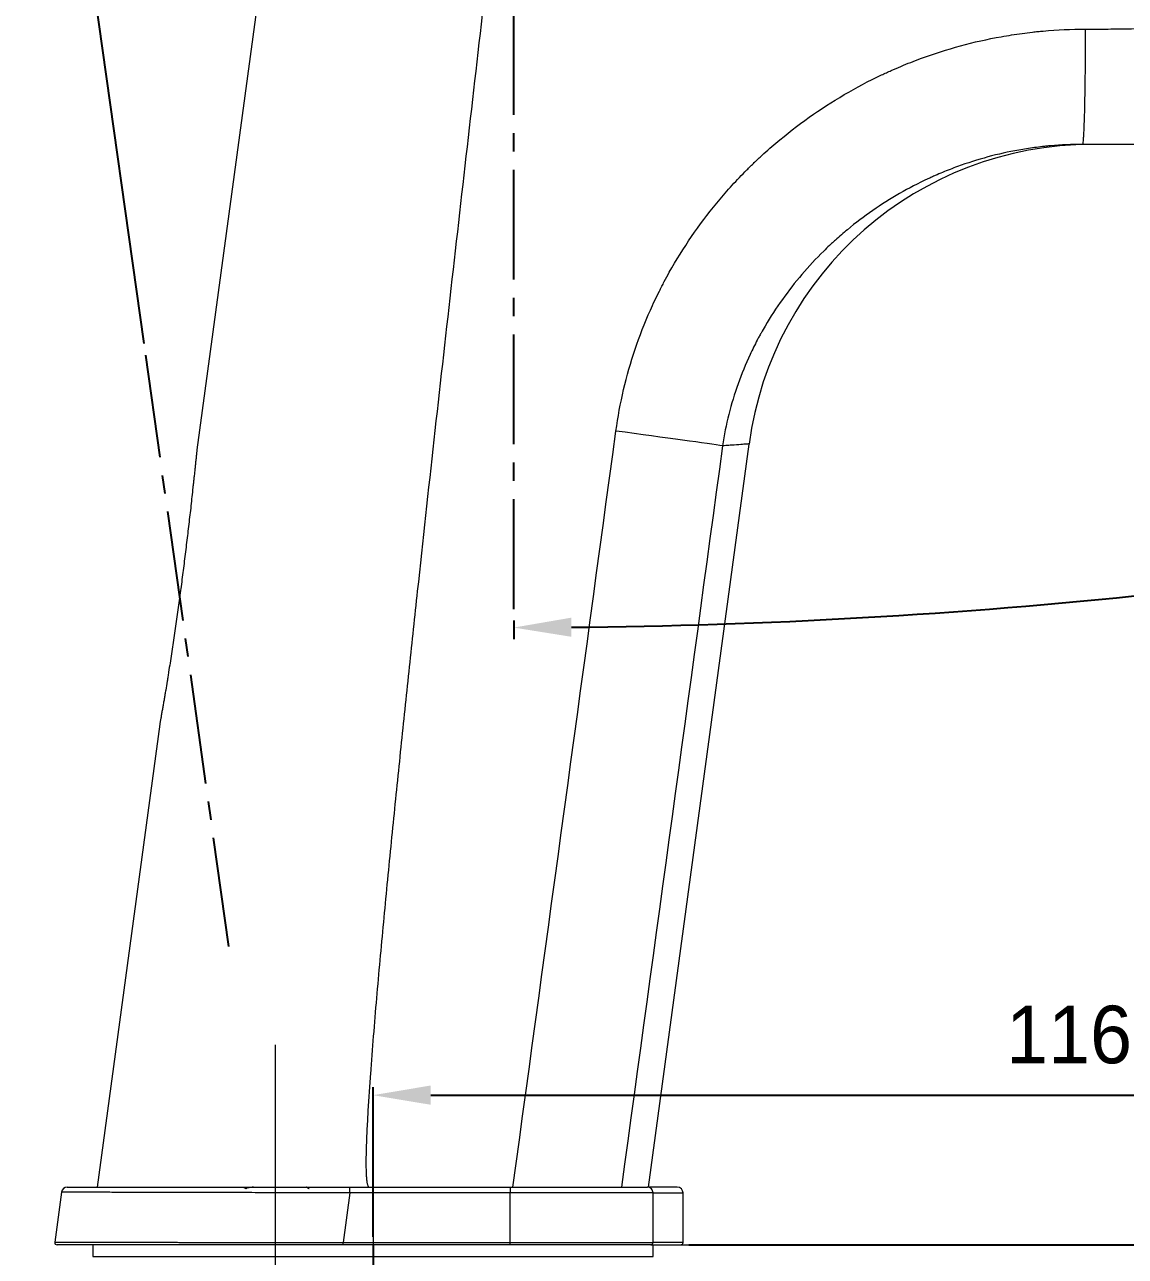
# Model space of a CAD drawing. Extents: x 8168 to 8762, y -18192 to -17772.
# Drawn here: x 8252 to 8347.4, y -18075.4 to -17968.6 of the extents above; entities that cross this region are included whole.
import ezdxf

# ---------------------------------------------------------------- set-up
doc = ezdxf.new("R2010")
doc.units = 0
doc.header["$MEASUREMENT"] = 0
for name, pattern in [('CENTER', [47.5, 22, -8.5, 8.5, -8.5]), ('CENTER2', [28.575, 19.05, -3.175, 3.175, -3.175]), ('HIDDEN2', [4.7625, 3.175, -1.5875])]:
    doc.linetypes.add(name, pattern=pattern)
doc.layers.get('DEFPOINTS').update_dxf_attribs({"linetype": 'CONTINUOUS'})
for name, color, linetype in [('1', 4, 'HIDDEN2'), ('5', 2, 'CONTINUOUS'), ('CENTER', 1, 'CENTER2')]:
    doc.layers.add(name, color=color, linetype=linetype)
doc.styles.get("Standard").update_dxf_attribs({"font": 'Gulim.ttf'})
doc.dimstyles.new('STANDARD$0', dxfattribs={"dimtxt": 3.5, "dimasz": 2.5, "dimexe": 0.7, "dimexo": 0.7, "dimgap": 0.5, "dimtad": 3, "dimdec": 4, "dimdsep": 46, "dimtxsty": 'Standard', "dimcen": 0, "dimclrd": 2, "dimclre": 2, "dimclrt": 4, "dimadec": 0, "dimazin": 0, "dimtp": 0.2, "dimtm": 0.1, "dimtfac": 0.5, "dimtdec": 4, "dimtmove": 1, "dimatfit": 3, "dimfxl": 0, "dimtolj": 1, "dimarcsym": 0})
doc.dimstyles.new('STANDARD$2', dxfattribs={"dimtxt": 3.5, "dimasz": 2.5, "dimexe": 1, "dimexo": 1, "dimgap": 0.8, "dimtad": 1, "dimdsep": 46, "dimtxsty": 'Standard', "dimcen": 0, "dimclrd": 2, "dimclre": 2, "dimclrt": 4, "dimadec": 1, "dimazin": 2, "dimtfac": 1, "dimtmove": 0, "dimatfit": 0, "dimfxl": 0, "dimtolj": 1, "dimarcsym": 0})

# ---------------------------------------------------------------- blocks, each defined once
blk = doc.blocks.new('*D5')
at = {"layer": '5', "color": 2, "lineweight": -2}
for p, q in [((8398.74, -17982.65), (8398.74, -18062.16)), ((8282.16, -18073.74), (8282.16, -18060.76)), ((8287.16, -18061.46), (8393.74, -18061.46))]:
    blk.add_line(p, q, dxfattribs=at)
at = {"layer": '5', "color": 2}
for points in [[(8287.16, -18060.62), (8287.16, -18062.29), (8282.16, -18061.46)], [(8393.74, -18060.62), (8393.74, -18062.29), (8398.74, -18061.46)]]:
    blk.add_solid(points, dxfattribs=at)
at = {"layer": 'DEFPOINTS', "color": 0}
for p in [(8398.74, -17981.95, 0), (8398.74, -18061.46), (8282.16, -18074.44, 0)]:
    blk.add_point(p, dxfattribs=at)
at = {"layer": '5', "color": 4, "insert": (8345.24, -18056.23), "char_height": 5, "attachment_point": 5}
blk.add_mtext('\\A1;116.5', dxfattribs=at)
blk = doc.blocks.new('*D6')
at = {"layer": '5', "color": 2, "lineweight": -2}
for p, q in [((8294.36, -17921.91), (8294.36, -17919.63)), ((8262.31, -17996.27), (8251.95, -17922.6))]:
    blk.add_line(p, q, dxfattribs=at)
blk.add_arc((8294.36, -18224.34), 303.71, 90.9433, 97.0567, dxfattribs=at)
at = {"layer": '5', "color": 2}
for points in [[(8289.35, -17919.84), (8289.37, -17921.51), (8294.36, -17920.63)], [(8257.16, -17923.76), (8256.94, -17922.11), (8252.09, -17923.59)]]:
    blk.add_solid(points, dxfattribs=at)
at = {"layer": 'DEFPOINTS', "color": 0}
for p in [(8280.23, -17920.96), (8294.36, -17922.91, 0), (8262.45, -17997.26, 0), (8294.36, -18019.29, 0), (8269.66, -18048.57, 0)]:
    blk.add_point(p, dxfattribs=at)
at = {"layer": '5', "color": 4, "insert": (8271.71, -17918.1), "char_height": 5, "attachment_point": 5, "rotation": 4.2298}
blk.add_mtext('\\A1;8°', dxfattribs=at)
blk = doc.blocks.new('*D7')
at = {"layer": '5', "color": 2, "lineweight": -2}
for p, q in [((8282.16, -18074.44), (8282.16, -18087.14)), ((8418.4, -18075.14), (8418.4, -18087.14)), ((8287.16, -18086.44), (8413.4, -18086.44))]:
    blk.add_line(p, q, dxfattribs=at)
at = {"layer": '5', "color": 2}
for points in [[(8287.16, -18085.61), (8287.16, -18087.27), (8282.16, -18086.44)], [(8413.4, -18085.61), (8413.4, -18087.27), (8418.4, -18086.44)]]:
    blk.add_solid(points, dxfattribs=at)
at = {"layer": 'DEFPOINTS', "color": 0}
for p in [(8282.16, -18073.74), (8418.4, -18074.44, 0), (8418.4, -18086.44)]:
    blk.add_point(p, dxfattribs=at)
at = {"layer": '5', "color": 4, "insert": (8347.6, -18081.07), "char_height": 5, "attachment_point": 5}
blk.add_mtext('\\A1;136.2', dxfattribs=at)
blk = doc.blocks.new('*D8')
at = {"layer": '5', "color": 2, "lineweight": -2}
for p, q in [((8399.44, -17981.95), (8444.11, -17981.95)), ((8443.41, -18069.44), (8443.41, -17986.95)), ((8309.54, -18074.44), (8444.11, -18074.44))]:
    blk.add_line(p, q, dxfattribs=at)
at = {"layer": '5', "color": 2}
for points in [[(8442.57, -17986.95), (8444.24, -17986.95), (8443.41, -17981.95)], [(8442.57, -18069.44), (8444.24, -18069.44), (8443.41, -18074.44)]]:
    blk.add_solid(points, dxfattribs=at)
at = {"layer": 'DEFPOINTS', "color": 0}
for p in [(8398.74, -17981.95, 0), (8443.41, -17981.95), (8308.84, -18074.44, 0)]:
    blk.add_point(p, dxfattribs=at)
at = {"layer": '5', "color": 4, "insert": (8437.86, -18026.68), "char_height": 5, "attachment_point": 5, "rotation": 90}
blk.add_mtext('\\A1;92.5', dxfattribs=at)
blk = doc.blocks.new('*D9')
at = {"layer": '5', "color": 2, "lineweight": -2}
blk.add_line((8294.36, -18020.29), (8294.36, -18021.9), dxfattribs=at)
blk.add_arc((8294.36, -17490.87), 530.03, 270.5405, 281.4595, dxfattribs=at)
at = {"layer": '5', "color": 2}
for points in [[(8399.49, -18009.51), (8399.83, -18011.15), (8404.56, -18009.31)], [(8299.36, -18021.7), (8299.35, -18020.04), (8294.36, -18020.9)]]:
    blk.add_solid(points, dxfattribs=at)
at = {"layer": 'DEFPOINTS', "color": 0}
for p in [(8294.36, -17922.91, 0), (8395.84, -17968.28, 0), (8294.36, -18019.29, 0), (8331.33, -18019.6), (8418.4, -18074.44, 0)]:
    blk.add_point(p, dxfattribs=at)
at = {"layer": '5', "color": 4, "insert": (8355.4, -18013.98), "char_height": 5, "attachment_point": 5, "rotation": 6.6553}
blk.add_mtext('\\A1;12°', dxfattribs=at)

msp = doc.modelspace()

# ---------------------------------------------------------------- linework, layer by layer
at = {"layer": '1', "color": 7, "linetype": 'Continuous', "lineweight": 18}
for p, q in [((8272.52, -17963.78, 0), (8266.88, -18005.49, 0)), ((8306.04, -18069.44, 0), (8314.76, -18004.98, 0)), ((8263.67, -18029.29, 0), (8258.24, -18069.43, 0)), ((8280.16, -18069.44, 0), (8294.04, -18069.44, 0)), ((8294.04, -18069.44, 0), (8305.96, -18069.44, 0)), ((8308.54, -18069.44, 0), (8305.96, -18069.44, 0)), ((8255.15, -18069.87, 0), (8254.57, -18074.21, 0)), ((8280.15, -18069.94, 0), (8279.57, -18074.24, 0)), ((8309.04, -18074.24, 0), (8309.04, -18069.94, 0)), ((8257.86, -18074.44, 0), (8257.86, -18075.44, 0)), ((8294.04, -18074.44, 0), (8279.58, -18074.44, 0)), ((8306.24, -18074.44, 0), (8294.04, -18074.44, 0)), ((8306.24, -18074.44, 0), (8418.4, -18074.44, 0)), ((8306.46, -18075.44, 0), (8306.46, -18074.44, 0)), ((8257.86, -18075.44, 0), (8306.46, -18075.44, 0))]:
    msp.add_line(p, q, dxfattribs=at)
at = {"layer": '1', "color": 1, "linetype": 'CENTER', "lineweight": 13}
for p, q in [((8273.66, -18057.1, 0), (8273.66, -18129.94, 0)), ((8282.16, -18065.94, 0), (8282.16, -18081.94, 0))]:
    msp.add_line(p, q, dxfattribs=at)
at = {"layer": '1', "color": 1, "linetype": 'Continuous', "lineweight": 13}
for p, q in [((8294.04, -18069.44, 0), (8294.04, -18069.94, 0)), ((8294.04, -18069.94, 0), (8280.15, -18069.94, 0)), ((8306.43, -18069.94, 0), (8294.04, -18069.94, 0)), ((8294.04, -18074.24, 0), (8294.04, -18069.94, 0)), ((8306.43, -18069.94, 0), (8309.04, -18069.94, 0)), ((8306.43, -18069.94, 0), (8306.43, -18074.24, 0)), ((8279.57, -18074.24, 0), (8294.04, -18074.24, 0)), ((8294.04, -18074.24, 0), (8306.43, -18074.24, 0)), ((8294.04, -18074.44, 0), (8294.04, -18074.24, 0)), ((8309.04, -18074.24, 0), (8306.43, -18074.24, 0))]:
    msp.add_line(p, q, dxfattribs=at)
at = {"layer": '1', "color": 7, "linetype": 'Continuous', "lineweight": 18}
for centre, radius, start, end in [((8308.54, -18069.94, 0), 0.5, 0, 90), ((8308.84, -18074.24, 0), 0.2, 270, 0)]:
    msp.add_arc(centre, radius, start, end, dxfattribs=at)
for centre, major_axis, ratio, start_param, end_param in [((8344.49, -18008.99, 0), (0, 30), 1, 0.000004, 1.436767), ((8255.65, -18069.94, 0), (0, 0.5), 0.999998, 6.283038, 7.708231), ((8254.76, -18074.24, 0), (0, 0.2), 1, 1.404779, 3.14166)]:
    msp.add_ellipse(centre, major_axis=major_axis, ratio=ratio, start_param=start_param, end_param=end_param, dxfattribs=at)
at = {"layer": '1', "color": 1, "linetype": 'Continuous', "lineweight": 13}
for centre, major_axis, ratio, start_param, end_param in [((8302.98, -18003.85, 0), (9.91, -1.35), 0.003338, 0.290641, 1.546297), ((8305.96, -18069.94, 0), (0, -0.5), 0.953501, 1.570796, 3.141593), ((8306.24, -18074.24, 0), (0, -0.2), 0.953501, 0, 1.570796)]:
    msp.add_ellipse(centre, major_axis=major_axis, ratio=ratio, start_param=start_param, end_param=end_param, dxfattribs=at)
at = {"layer": '1', "color": 7, "linetype": 'Continuous', "lineweight": 18}
for points, degree, knots in [([(8292.01, -17964.45, 0), (8291.5, -17968.82, 0), (8291, -17973.19, 0), (8289.99, -17981.93, 0), (8289.5, -17986.3, 0), (8288.51, -17995.05, 0), (8288.01, -17999.42, 0), (8287.04, -18008.17, 0), (8286.56, -18012.54, 0), (8285.85, -18019.11, 0), (8285.62, -18021.3, 0), (8285.15, -18025.67, 0), (8284.92, -18027.86, 0), (8284.47, -18032.24, 0), (8284.24, -18034.43, 0), (8283.8, -18038.8, 0), (8283.58, -18040.99, 0), (8283.26, -18044.28, 0), (8283.16, -18045.37, 0), (8282.95, -18047.56, 0), (8282.85, -18048.66, 0), (8282.65, -18050.85, 0), (8282.55, -18051.95, 0), (8282.36, -18054.14, 0), (8282.27, -18055.24, 0), (8282.09, -18057.43, 0), (8282.01, -18058.53, 0), (8281.89, -18060.17, 0), (8281.85, -18060.72, 0), (8281.77, -18061.82, 0), (8281.74, -18062.37, 0), (8281.68, -18063.47, 0), (8281.65, -18064.01, 0), (8281.61, -18064.84, 0), (8281.6, -18065.11, 0), (8281.58, -18065.66, 0), (8281.57, -18065.94, 0), (8281.55, -18066.49, 0), (8281.55, -18066.76, 0), (8281.54, -18067.18, 0), (8281.54, -18067.31, 0), (8281.54, -18067.59, 0), (8281.55, -18067.73, 0), (8281.55, -18068, 0), (8281.56, -18068.14, 0), (8281.57, -18068.34, 0), (8281.57, -18068.41, 0), (8281.58, -18068.55, 0), (8281.58, -18068.62, 0), (8281.6, -18068.76, 0), (8281.6, -18068.82, 0), (8281.62, -18068.93, 0), (8281.62, -18068.96, 0), (8281.63, -18069.03, 0), (8281.64, -18069.06, 0), (8281.65, -18069.13, 0), (8281.66, -18069.16, 0), (8281.68, -18069.23, 0), (8281.69, -18069.26, 0), (8281.7, -18069.31, 0), (8281.71, -18069.33, 0), (8281.73, -18069.36, 0), (8281.73, -18069.37, 0), (8281.75, -18069.39, 0), (8281.75, -18069.4, 0), (8281.77, -18069.41, 0), (8281.77, -18069.42, 0), (8281.79, -18069.43, 0), (8281.79, -18069.43, 0), (8281.81, -18069.44, 0), (8281.81, -18069.44, 0), (8281.82, -18069.44, 0), (8281.82, -18069.44, 0), (8281.83, -18069.44, 0)], 3, [0, 0, 0, 0, 0.125, 0.125, 0.25, 0.25, 0.375, 0.375, 0.5, 0.5, 0.5625, 0.5625, 0.625, 0.625, 0.6875, 0.6875, 0.75, 0.75, 0.78125, 0.78125, 0.8125, 0.8125, 0.84375, 0.84375, 0.875, 0.875, 0.90625, 0.90625, 0.921875, 0.921875, 0.9375, 0.9375, 0.953125, 0.953125, 0.960937, 0.960937, 0.96875, 0.96875, 0.976562, 0.976562, 0.980469, 0.980469, 0.984375, 0.984375, 0.988281, 0.988281, 0.990234, 0.990234, 0.992187, 0.992187, 0.994141, 0.994141, 0.995117, 0.995117, 0.996094, 0.996094, 0.99707, 0.99707, 0.998047, 0.998047, 0.998535, 0.998535, 0.999023, 0.999023, 0.999268, 0.999268, 0.999512, 0.999512, 0.999756, 0.999756, 0.999878, 0.999878, 1, 1, 1, 1]), ([(8388.16, -17978.99, 0), (8388.13, -17978.99, 0), (8388.09, -17978.99, 0), (8387.95, -17978.99, 0), (8387.69, -17978.99, 0), (8387.41, -17978.99, 0), (8387.14, -17978.99, 0), (8387, -17978.99, 0), (8386.7, -17978.99, 0), (8386.51, -17978.99, 0), (8386.29, -17978.99, 0), (8385.4, -17978.99, 0), (8379.2, -17978.99, 0), (8375.01, -17978.99, 0), (8372.1, -17978.99, 0), (8364.03, -17978.99, 0), (8357.9, -17978.99, 0), (8350.27, -17978.99, 0), (8343.69, -17978.99, 0)], 2, [0, 0, 0, 0.00349, 0.00349, 0.013455, 0.013455, 0.02342, 0.02342, 0.033385, 0.033385, 0.04335, 0.04335, 0.202792, 0.202792, 0.362234, 0.362234, 0.681117, 0.681117, 1, 1, 1]), ([(8266.88, -18005.49, 0), (8266.88, -18005.49, 0), (8266.88, -18005.5, 0), (8266.88, -18005.53, 0), (8266.88, -18005.54, 0), (8266.88, -18005.56, 0), (8266.88, -18005.57, 0), (8266.87, -18005.58, 0), (8266.87, -18005.59, 0), (8266.87, -18005.63, 0), (8266.87, -18005.66, 0), (8266.86, -18005.73, 0), (8266.86, -18005.75, 0), (8266.85, -18005.79, 0), (8266.85, -18005.82, 0), (8266.84, -18005.89, 0), (8266.84, -18005.94, 0), (8266.83, -18006.04, 0), (8266.82, -18006.1, 0), (8266.81, -18006.21, 0), (8266.81, -18006.26, 0), (8266.8, -18006.35, 0), (8266.79, -18006.38, 0), (8266.79, -18006.44, 0), (8266.78, -18006.47, 0), (8266.77, -18006.61, 0), (8266.76, -18006.73, 0), (8266.73, -18006.98, 0), (8266.72, -18007.1, 0), (8266.69, -18007.35, 0), (8266.68, -18007.47, 0), (8266.65, -18007.73, 0), (8266.64, -18007.85, 0), (8266.61, -18008.11, 0), (8266.6, -18008.24, 0), (8266.57, -18008.5, 0), (8266.55, -18008.63, 0), (8266.51, -18009.02, 0), (8266.48, -18009.29, 0), (8266.42, -18009.81, 0), (8266.4, -18010.08, 0), (8266.34, -18010.6, 0), (8266.31, -18010.87, 0), (8266.25, -18011.4, 0), (8266.21, -18011.66, 0), (8266.15, -18012.2, 0), (8266.12, -18012.46, 0), (8266.03, -18013.26, 0), (8265.96, -18013.79, 0), (8265.83, -18014.86, 0), (8265.76, -18015.4, 0), (8265.63, -18016.47, 0), (8265.56, -18017.01, 0), (8265.47, -18017.68, 0), (8265.45, -18017.82, 0), (8265.41, -18018.09, 0), (8265.39, -18018.22, 0), (8265.34, -18018.63, 0), (8265.3, -18018.9, 0), (8265.19, -18019.71, 0), (8265.11, -18020.24, 0), (8264.96, -18021.31, 0), (8264.88, -18021.85, 0), (8264.76, -18022.65, 0), (8264.72, -18022.91, 0), (8264.64, -18023.44, 0), (8264.6, -18023.71, 0), (8264.52, -18024.24, 0), (8264.47, -18024.5, 0), (8264.41, -18024.9, 0), (8264.39, -18025.03, 0), (8264.36, -18025.23, 0), (8264.35, -18025.29, 0), (8264.33, -18025.42, 0), (8264.32, -18025.49, 0), (8264.26, -18025.82, 0), (8264.22, -18026.07, 0), (8264.16, -18026.46, 0), (8264.14, -18026.59, 0), (8264.09, -18026.84, 0), (8264.07, -18026.97, 0), (8264.03, -18027.22, 0), (8264.01, -18027.34, 0), (8263.97, -18027.59, 0), (8263.94, -18027.71, 0), (8263.9, -18027.95, 0), (8263.88, -18028.07, 0), (8263.85, -18028.24, 0), (8263.84, -18028.3, 0), (8263.82, -18028.41, 0), (8263.81, -18028.47, 0), (8263.79, -18028.58, 0), (8263.78, -18028.63, 0), (8263.77, -18028.73, 0), (8263.76, -18028.78, 0), (8263.74, -18028.85, 0), (8263.74, -18028.88, 0), (8263.73, -18028.92, 0), (8263.73, -18028.94, 0), (8263.72, -18029.01, 0), (8263.71, -18029.05, 0), (8263.7, -18029.12, 0), (8263.69, -18029.16, 0), (8263.68, -18029.2, 0), (8263.68, -18029.22, 0), (8263.68, -18029.24, 0), (8263.67, -18029.25, 0), (8263.67, -18029.28, 0), (8263.67, -18029.29, 0), (8263.67, -18029.3, 0), (8263.67, -18029.3, 0), (8263.67, -18029.3, 0), (8263.67, -18029.3, 0), (8263.67, -18029.3, 0)], 3, [0, 0, 0, 0, 0.007849, 0.007849, 0.011773, 0.011773, 0.013736, 0.013736, 0.015698, 0.015698, 0.023547, 0.023547, 0.027471, 0.027471, 0.031396, 0.031396, 0.039245, 0.039245, 0.047093, 0.047093, 0.054942, 0.054942, 0.058867, 0.058867, 0.062791, 0.062791, 0.078489, 0.078489, 0.094187, 0.094187, 0.109885, 0.109885, 0.125582, 0.125582, 0.14128, 0.14128, 0.156978, 0.156978, 0.188374, 0.188374, 0.219769, 0.219769, 0.251165, 0.251165, 0.282561, 0.282561, 0.313956, 0.313956, 0.376747, 0.376747, 0.439539, 0.439539, 0.50233, 0.50233, 0.518028, 0.518028, 0.533726, 0.533726, 0.565121, 0.565121, 0.627912, 0.627912, 0.690704, 0.690704, 0.722099, 0.722099, 0.753495, 0.753495, 0.78489, 0.78489, 0.800588, 0.800588, 0.808437, 0.808437, 0.816286, 0.816286, 0.847682, 0.847682, 0.863379, 0.863379, 0.879077, 0.879077, 0.894775, 0.894775, 0.910473, 0.910473, 0.926171, 0.926171, 0.93402, 0.93402, 0.941869, 0.941869, 0.949717, 0.949717, 0.957566, 0.957566, 0.961491, 0.961491, 0.965415, 0.965415, 0.973264, 0.973264, 0.981113, 0.981113, 0.985038, 0.985038, 0.988962, 0.988962, 0.996811, 0.996811, 0.998773, 0.998773, 1, 1, 1, 1]), ([(8255.65, -18069.44, 0), (8255.65, -18069.44, 0), (8255.66, -18069.44, 0), (8255.69, -18069.44, 0), (8255.7, -18069.44, 0), (8255.72, -18069.44, 0), (8255.73, -18069.44, 0), (8255.75, -18069.44, 0), (8255.76, -18069.44, 0), (8255.84, -18069.44, 0), (8255.96, -18069.44, 0), (8256.27, -18069.44, 0), (8256.46, -18069.44, 0), (8256.92, -18069.44, 0), (8257.19, -18069.44, 0), (8257.57, -18069.44, 0), (8257.65, -18069.44, 0), (8257.77, -18069.44, 0), (8257.81, -18069.44, 0), (8257.9, -18069.44, 0), (8258.11, -18069.44, 0), (8258.33, -18069.44, 0), (8258.9, -18069.44, 0), (8259.3, -18069.44, 0), (8260.18, -18069.44, 0), (8260.66, -18069.44, 0), (8261.41, -18069.44, 0), (8261.67, -18069.44, 0), (8262.08, -18069.44, 0), (8262.21, -18069.44, 0), (8262.42, -18069.44, 0), (8262.49, -18069.44, 0), (8262.63, -18069.44, 0), (8262.7, -18069.44, 0), (8263.34, -18069.44, 0), (8263.93, -18069.44, 0), (8265.16, -18069.44, 0), (8265.8, -18069.44, 0), (8267.13, -18069.44, 0), (8267.81, -18069.44, 0), (8268.7, -18069.44, 0), (8268.97, -18069.44, 0), (8269.24, -18069.44, 0), (8269.42, -18069.44, 0), (8269.51, -18069.44, 0), (8269.97, -18069.44, 0), (8270.34, -18069.44, 0), (8271.45, -18069.44, 0), (8272.2, -18069.44, 0), (8273.74, -18069.44, 0), (8274.52, -18069.44, 0), (8275.7, -18069.44, 0), (8276.1, -18069.44, 0), (8276.7, -18069.44, 0), (8277, -18069.44, 0), (8277.31, -18069.44, 0), (8277.51, -18069.44, 0), (8277.61, -18069.44, 0), (8278.53, -18069.44, 0), (8279.34, -18069.44, 0), (8280.16, -18069.44, 0)], 3, [0, 0, 0, 0, 0.03009, 0.03009, 0.045734, 0.045734, 0.053556, 0.053556, 0.061378, 0.061378, 0.123953, 0.123953, 0.186527, 0.186527, 0.249102, 0.249102, 0.264746, 0.264746, 0.272568, 0.272568, 0.28039, 0.311677, 0.311677, 0.374252, 0.374252, 0.436827, 0.436827, 0.468114, 0.468114, 0.483758, 0.483758, 0.49158, 0.49158, 0.499401, 0.499401, 0.561976, 0.561976, 0.624551, 0.624551, 0.687126, 0.687126, 0.70277, 0.710591, 0.710591, 0.718413, 0.718413, 0.749701, 0.749701, 0.812276, 0.812276, 0.87485, 0.87485, 0.906138, 0.906138, 0.921781, 0.929603, 0.929603, 0.937425, 0.937425, 1, 1, 1, 1]), ([(8271.79, -18069.44, 0), (8271.72, -18069.45, 0), (8271.65, -18069.45, 0), (8271.55, -18069.47, 0), (8271.51, -18069.47, 0), (8271.45, -18069.48, 0), (8271.44, -18069.48, 0), (8271.4, -18069.48, 0), (8271.39, -18069.49, 0), (8271.31, -18069.5, 0), (8271.26, -18069.51, 0), (8271.21, -18069.52, 0), (8271.2, -18069.53, 0), (8271.18, -18069.54, 0), (8271.17, -18069.54, 0), (8271.17, -18069.54, 0), (8271.16, -18069.55, 0), (8271.16, -18069.55, 0), (8271.16, -18069.56, 0), (8271.16, -18069.56, 0)], 3, [0, 0, 0, 0, 0.178572, 0.178572, 0.30258, 0.30258, 0.364585, 0.364585, 0.426589, 0.426589, 0.674605, 0.674605, 0.798614, 0.798614, 0.860618, 0.860618, 0.922622, 0.922622, 1, 1, 1, 1]), ([(8280.15, -18069.94, 0), (8280.15, -18069.91, 0), (8280.15, -18069.87, 0), (8280.16, -18069.83, 0), (8280.16, -18069.81, 0), (8280.16, -18069.78, 0), (8280.16, -18069.76, 0), (8280.16, -18069.72, 0), (8280.16, -18069.69, 0), (8280.16, -18069.65, 0), (8280.16, -18069.64, 0), (8280.16, -18069.61, 0), (8280.16, -18069.6, 0), (8280.16, -18069.56, 0), (8280.16, -18069.54, 0), (8280.16, -18069.52, 0), (8280.16, -18069.51, 0), (8280.16, -18069.49, 0), (8280.16, -18069.48, 0), (8280.16, -18069.47, 0), (8280.16, -18069.46, 0), (8280.16, -18069.45, 0), (8280.16, -18069.45, 0), (8280.16, -18069.44, 0), (8280.16, -18069.44, 0), (8280.16, -18069.44, 0), (8280.16, -18069.44, 0), (8280.16, -18069.44, 0), (8280.16, -18069.44, 0), (8280.16, -18069.44, 0), (8280.16, -18069.44, 0)], 3, [0, 0, 0, 0, 0.125, 0.125, 0.1875, 0.1875, 0.25, 0.25, 0.375, 0.375, 0.4375, 0.4375, 0.5, 0.5, 0.625, 0.625, 0.6875, 0.6875, 0.75, 0.8125, 0.8125, 0.875, 0.875, 0.9375, 0.9375, 0.96875, 0.96875, 0.984375, 0.984375, 1, 1, 1, 1]), ([(8279.58, -18074.44, 0), (8278.75, -18074.44, 0), (8277.92, -18074.44, 0), (8276.29, -18074.44, 0), (8275.48, -18074.44, 0), (8274.27, -18074.44, 0), (8273.87, -18074.44, 0), (8273.37, -18074.44, 0), (8273.27, -18074.44, 0), (8273.08, -18074.44, 0), (8272.98, -18074.44, 0), (8272.68, -18074.44, 0), (8272.48, -18074.44, 0), (8271.5, -18074.44, 0), (8270.74, -18074.44, 0), (8269.24, -18074.44, 0), (8268.51, -18074.44, 0), (8267.08, -18074.44, 0), (8266.39, -18074.44, 0), (8265.63, -18074.44, 0), (8265.54, -18074.44, 0), (8265.38, -18074.44, 0), (8265.29, -18074.44, 0), (8265.04, -18074.44, 0), (8264.55, -18074.44, 0), (8264.07, -18074.44, 0), (8263.13, -18074.44, 0), (8261.94, -18074.44, 0), (8260.86, -18074.44, 0), (8260.09, -18074.44, 0), (8259.84, -18074.44, 0), (8259.48, -18074.44, 0), (8259.36, -18074.44, 0), (8259.13, -18074.44, 0), (8259.01, -18074.44, 0), (8258.45, -18074.44, 0), (8258.04, -18074.44, 0), (8257.28, -18074.44, 0), (8256.94, -18074.44, 0), (8256.33, -18074.44, 0), (8256.06, -18074.44, 0), (8255.76, -18074.44, 0), (8255.71, -18074.44, 0), (8255.63, -18074.44, 0), (8255.6, -18074.44, 0), (8255.55, -18074.44, 0), (8255.42, -18074.44, 0), (8255.31, -18074.44, 0), (8255.08, -18074.44, 0), (8254.96, -18074.44, 0), (8254.8, -18074.44, 0), (8254.76, -18074.44, 0), (8254.76, -18074.44, 0), (8254.76, -18074.44, 0), (8254.76, -18074.44, 0)], 3, [0, 0, 0, 0, 0.062482, 0.062482, 0.124964, 0.124964, 0.156205, 0.156205, 0.164015, 0.164015, 0.171825, 0.171825, 0.187446, 0.187446, 0.249928, 0.249928, 0.31241, 0.31241, 0.374892, 0.374892, 0.382702, 0.382702, 0.390512, 0.390512, 0.406133, 0.437374, 0.437374, 0.499856, 0.562338, 0.562338, 0.593579, 0.593579, 0.609199, 0.609199, 0.62482, 0.62482, 0.687302, 0.687302, 0.749784, 0.749784, 0.812266, 0.812266, 0.827886, 0.827886, 0.835697, 0.835697, 0.843507, 0.874748, 0.874748, 0.93723, 0.93723, 0.999712, 0.999712, 1, 1, 1, 1]), ([(8279.58, -18074.44, 0), (8279.58, -18074.44, 0), (8279.58, -18074.44, 0), (8279.58, -18074.44, 0), (8279.58, -18074.44, 0), (8279.58, -18074.43, 0), (8279.58, -18074.43, 0), (8279.58, -18074.42, 0), (8279.58, -18074.42, 0), (8279.58, -18074.41, 0), (8279.58, -18074.41, 0), (8279.57, -18074.4, 0), (8279.57, -18074.39, 0), (8279.57, -18074.37, 0), (8279.57, -18074.36, 0), (8279.57, -18074.34, 0), (8279.57, -18074.33, 0), (8279.57, -18074.31, 0), (8279.57, -18074.3, 0), (8279.57, -18074.29, 0), (8279.57, -18074.29, 0), (8279.57, -18074.27, 0), (8279.57, -18074.25, 0), (8279.57, -18074.24, 0)], 3, [0, 0, 0, 0, 0.0625, 0.0625, 0.125, 0.125, 0.25, 0.25, 0.3125, 0.3125, 0.375, 0.375, 0.5, 0.5, 0.625, 0.625, 0.75, 0.75, 0.8125, 0.8125, 0.875, 0.875, 1, 1, 1, 1])]:
    msp.add_open_spline(points, degree=degree, knots=knots, dxfattribs=at)
at = {"layer": '1', "color": 1, "linetype": 'Continuous', "lineweight": 13}
for points, degree, knots in [([(8343.94, -17968.99, 0), (8350.51, -17968.99, 0), (8358.16, -17968.55, 0), (8364.3, -17968.2, 0), (8372.39, -17967.49, 0), (8375.3, -17967.23, 0), (8379.5, -17966.83, 0), (8385.71, -17966.25, 0), (8386.61, -17966.16, 0), (8387.51, -17966.07, 0), (8388.41, -17966, 0), (8388.57, -17965.98, 0), (8388.77, -17965.91, 0), (8388.78, -17965.91, 0), (8389.18, -17965.83, 0), (8389.31, -17965.8, 0), (8390.64, -17965.51, 0), (8392.38, -17965.11, 0), (8393.58, -17964.9, 0)], 2, [0, 0, 0, 0.25, 0.25, 0.5, 0.5, 0.625, 0.625, 0.75, 0.75, 0.78125, 0.78125, 0.796875, 0.796875, 0.8125, 0.8125, 0.875, 0.875, 1, 1, 1]), ([(8303.22, -18003.85, 0), (8303.39, -18002.64, 0), (8303.61, -18001.44, 0), (8304.17, -17999.07, 0), (8304.83, -17996.74, 0), (8305.71, -17994.48, 0), (8306.45, -17992.81, 0), (8306.71, -17992.26, 0), (8307.06, -17991.58, 0), (8307.13, -17991.44, 0), (8307.23, -17991.23, 0), (8307.27, -17991.17, 0), (8307.34, -17991.03, 0), (8307.52, -17990.69, 0), (8307.7, -17990.35, 0), (8308.44, -17989.02, 0), (8309.09, -17987.99, 0), (8310.46, -17985.99, 0), (8311.18, -17985.02, 0), (8312.73, -17983.15, 0), (8313.54, -17982.24, 0), (8314.62, -17981.15, 0), (8314.83, -17980.94, 0), (8315.11, -17980.67, 0), (8315.16, -17980.62, 0), (8315.27, -17980.51, 0), (8315.44, -17980.35, 0), (8316.05, -17979.78, 0), (8316.63, -17979.27, 0), (8318.02, -17978.09, 0), (8318.98, -17977.34, 0), (8320.95, -17975.94, 0), (8321.97, -17975.29, 0), (8324.07, -17974.06, 0), (8325.14, -17973.49, 0), (8326.39, -17972.9, 0), (8326.53, -17972.84, 0), (8326.81, -17972.71, 0), (8327.23, -17972.52, 0), (8327.65, -17972.34, 0), (8328.49, -17971.98, 0), (8329.06, -17971.76, 0), (8330.77, -17971.13, 0), (8333.07, -17970.39, 0), (8335.44, -17969.86, 0), (8337.23, -17969.54, 0), (8337.83, -17969.44, 0), (8338.74, -17969.32, 0), (8339.19, -17969.26, 0), (8339.65, -17969.21, 0), (8339.96, -17969.18, 0), (8340.11, -17969.17, 0), (8341.48, -17969.04, 0), (8342.71, -17968.99, 0), (8343.94, -17968.99, 0)], 3, [0, 0, 0, 0, 0.0625, 0.0625, 0.125, 0.1875, 0.1875, 0.21875, 0.21875, 0.226563, 0.226563, 0.230469, 0.230469, 0.234375, 0.25, 0.25, 0.3125, 0.3125, 0.375, 0.375, 0.4375, 0.4375, 0.453125, 0.453125, 0.457031, 0.457031, 0.460938, 0.46875, 0.5, 0.5, 0.5625, 0.5625, 0.625, 0.625, 0.6875, 0.6875, 0.695313, 0.695313, 0.703125, 0.71875, 0.71875, 0.75, 0.75, 0.8125, 0.875, 0.875, 0.90625, 0.90625, 0.921875, 0.929688, 0.929688, 0.9375, 0.9375, 1, 1, 1, 1]), ([(8343.69, -17978.99, 0), (8343.7, -17978.99, 0), (8343.71, -17978.97, 0), (8343.72, -17978.91, 0), (8343.73, -17978.86, 0), (8343.75, -17978.73, 0), (8343.75, -17978.65, 0), (8343.77, -17978.46, 0), (8343.78, -17978.35, 0), (8343.79, -17978.1, 0), (8343.8, -17977.96, 0), (8343.81, -17977.65, 0), (8343.82, -17977.49, 0), (8343.83, -17977.12, 0), (8343.85, -17976.73, 0), (8343.87, -17976.07, 0), (8343.88, -17975.34, 0), (8343.89, -17974.82, 0), (8343.9, -17974.27, 0), (8343.9, -17973.99, 0), (8343.91, -17973.41, 0), (8343.92, -17973.12, 0), (8343.92, -17972.51, 0), (8343.92, -17972.21, 0), (8343.93, -17971.58, 0), (8343.93, -17971.26, 0), (8343.93, -17970.62, 0), (8343.94, -17970.3, 0), (8343.94, -17969.64, 0), (8343.94, -17969.32, 0), (8343.94, -17968.99, 0)], 3, [0, 0, 0, 0, 0.0625, 0.0625, 0.125, 0.125, 0.1875, 0.1875, 0.25, 0.25, 0.3125, 0.3125, 0.375, 0.375, 0.4375, 0.5, 0.5625, 0.625, 0.625, 0.6875, 0.6875, 0.75, 0.75, 0.8125, 0.8125, 0.875, 0.875, 0.9375, 0.9375, 1, 1, 1, 1]), ([(8343.69, -17978.99, 0), (8342.76, -17978.99, 0), (8341.83, -17979.03, 0), (8340.79, -17979.12, 0), (8340.67, -17979.13, 0), (8340.44, -17979.16, 0), (8340.09, -17979.19, 0), (8339.75, -17979.24, 0), (8339.06, -17979.33, 0), (8338.6, -17979.4, 0), (8337.24, -17979.64, 0), (8336.35, -17979.84, 0), (8334.58, -17980.32, 0), (8333.7, -17980.6, 0), (8332.4, -17981.07, 0), (8331.97, -17981.24, 0), (8331.33, -17981.5, 0), (8331.01, -17981.64, 0), (8330.7, -17981.78, 0), (8330.49, -17981.88, 0), (8330.38, -17981.93, 0), (8329.43, -17982.37, 0), (8328.61, -17982.79, 0), (8327.02, -17983.71, 0), (8326.24, -17984.2, 0), (8324.74, -17985.24, 0), (8324, -17985.8, 0), (8322.94, -17986.68, 0), (8322.59, -17986.98, 0), (8322.16, -17987.37, 0), (8322.07, -17987.45, 0), (8321.9, -17987.6, 0), (8321.82, -17987.68, 0), (8321.56, -17987.92, 0), (8321.4, -17988.08, 0), (8320.57, -17988.89, 0), (8319.94, -17989.57, 0), (8318.75, -17990.96, 0), (8318.18, -17991.69, 0), (8317.12, -17993.18, 0), (8316.62, -17993.95, 0), (8316.03, -17994.95, 0), (8315.86, -17995.25, 0), (8315.69, -17995.56, 0), (8315.58, -17995.77, 0), (8315.52, -17995.87, 0), (8315.25, -17996.38, 0), (8315.05, -17996.8, 0), (8314.46, -17998.05, 0), (8314.11, -17998.9, 0), (8313.5, -18000.63, 0), (8313.23, -18001.51, 0), (8312.78, -18003.3, 0), (8312.6, -18004.21, 0), (8312.47, -18005.14, 0)], 3, [0, 0, 0, 0, 0.0625, 0.0625, 0.070313, 0.070313, 0.078125, 0.09375, 0.09375, 0.125, 0.125, 0.1875, 0.1875, 0.25, 0.25, 0.28125, 0.28125, 0.296875, 0.304688, 0.304688, 0.3125, 0.3125, 0.375, 0.375, 0.4375, 0.4375, 0.5, 0.5, 0.53125, 0.53125, 0.539063, 0.539063, 0.546875, 0.546875, 0.5625, 0.5625, 0.625, 0.625, 0.6875, 0.6875, 0.75, 0.75, 0.765625, 0.773438, 0.773438, 0.78125, 0.78125, 0.8125, 0.8125, 0.875, 0.875, 0.9375, 0.9375, 1, 1, 1, 1]), ([(8314.76, -18004.97, 0), (8314.76, -18004.97, 0), (8314.66, -18004.98, 0), (8314.38, -18005, 0), (8314, -18005.03, 0), (8313.76, -18005.04, 0), (8313.44, -18005.07, 0), (8313.4, -18005.07, 0), (8313.33, -18005.08, 0), (8313.29, -18005.08, 0), (8313.17, -18005.09, 0), (8312.93, -18005.1, 0), (8312.66, -18005.12, 0), (8312.47, -18005.14, 0)], 3, [0, 0, 0, 0, 0.249879, 0.499919, 0.499919, 0.74996, 0.74996, 0.781215, 0.781215, 0.81247, 0.81247, 0.87498, 1, 1, 1, 1]), ([(8280.15, -18069.94, 0), (8279.32, -18069.94, 0), (8278.48, -18069.93, 0), (8277.55, -18069.93, 0), (8277.45, -18069.93, 0), (8277.24, -18069.93, 0), (8276.93, -18069.93, 0), (8276.62, -18069.93, 0), (8276.01, -18069.93, 0), (8275.6, -18069.93, 0), (8274.39, -18069.92, 0), (8273.6, -18069.92, 0), (8272.04, -18069.92, 0), (8271.27, -18069.91, 0), (8270.13, -18069.91, 0), (8269.75, -18069.91, 0), (8269.29, -18069.91, 0), (8269.2, -18069.91, 0), (8269.01, -18069.91, 0), (8268.73, -18069.91, 0), (8268.46, -18069.91, 0), (8267.56, -18069.91, 0), (8266.86, -18069.9, 0), (8265.51, -18069.9, 0), (8264.86, -18069.9, 0), (8263.6, -18069.9, 0), (8263, -18069.89, 0), (8262.34, -18069.89, 0), (8262.27, -18069.89, 0), (8262.13, -18069.89, 0), (8262.06, -18069.89, 0), (8261.85, -18069.89, 0), (8261.71, -18069.89, 0), (8261.3, -18069.89, 0), (8261.03, -18069.89, 0), (8260.26, -18069.89, 0), (8259.78, -18069.89, 0), (8258.88, -18069.88, 0), (8258.46, -18069.88, 0), (8257.89, -18069.88, 0), (8257.71, -18069.88, 0), (8257.49, -18069.88, 0), (8257.45, -18069.88, 0), (8257.36, -18069.88, 0), (8257.32, -18069.88, 0), (8257.19, -18069.88, 0), (8257.11, -18069.88, 0), (8256.72, -18069.88, 0), (8256.45, -18069.88, 0), (8255.98, -18069.88, 0), (8255.79, -18069.88, 0), (8255.47, -18069.87, 0), (8255.35, -18069.87, 0), (8255.26, -18069.87, 0), (8255.25, -18069.87, 0), (8255.24, -18069.87, 0), (8255.23, -18069.87, 0), (8255.2, -18069.87, 0), (8255.19, -18069.87, 0), (8255.16, -18069.87, 0), (8255.15, -18069.87, 0), (8255.15, -18069.87, 0), (8255.15, -18069.87, 0), (8255.15, -18069.87, 0)], 3, [0, 0, 0, 0, 0.062496, 0.062496, 0.070308, 0.070308, 0.07812, 0.093744, 0.093744, 0.124992, 0.124992, 0.187488, 0.187488, 0.249984, 0.249984, 0.281231, 0.281231, 0.289043, 0.289043, 0.296855, 0.312479, 0.312479, 0.374975, 0.374975, 0.437471, 0.437471, 0.499967, 0.499967, 0.507779, 0.507779, 0.515591, 0.515591, 0.531215, 0.531215, 0.562463, 0.562463, 0.624959, 0.624959, 0.687455, 0.687455, 0.718703, 0.718703, 0.726515, 0.726515, 0.734327, 0.734327, 0.749951, 0.749951, 0.812446, 0.812446, 0.874942, 0.874942, 0.937438, 0.937438, 0.94525, 0.94525, 0.953062, 0.953062, 0.968686, 0.968686, 0.999934, 0.999934, 1, 1, 1, 1]), ([(8254.57, -18074.21, 0), (8254.57, -18074.21, 0), (8254.61, -18074.21, 0), (8254.76, -18074.21, 0), (8254.88, -18074.21, 0), (8255.11, -18074.21, 0), (8255.2, -18074.21, 0), (8255.33, -18074.21, 0), (8255.35, -18074.21, 0), (8255.4, -18074.21, 0), (8255.43, -18074.21, 0), (8255.51, -18074.21, 0), (8255.57, -18074.21, 0), (8255.86, -18074.22, 0), (8256.14, -18074.22, 0), (8256.75, -18074.22, 0), (8257.1, -18074.22, 0), (8257.86, -18074.22, 0), (8258.27, -18074.22, 0), (8258.84, -18074.22, 0), (8258.95, -18074.22, 0), (8259.13, -18074.22, 0), (8259.19, -18074.22, 0), (8259.31, -18074.22, 0), (8259.61, -18074.22, 0), (8259.92, -18074.22, 0), (8260.7, -18074.22, 0), (8261.78, -18074.22, 0), (8262.98, -18074.22, 0), (8263.93, -18074.22, 0), (8264.25, -18074.22, 0), (8264.74, -18074.22, 0), (8264.91, -18074.22, 0), (8265.16, -18074.22, 0), (8265.24, -18074.22, 0), (8265.41, -18074.23, 0), (8265.5, -18074.23, 0), (8266.26, -18074.23, 0), (8266.96, -18074.23, 0), (8268.4, -18074.23, 0), (8269.14, -18074.23, 0), (8270.64, -18074.23, 0), (8271.41, -18074.23, 0), (8272.4, -18074.23, 0), (8272.6, -18074.23, 0), (8272.9, -18074.23, 0), (8273, -18074.23, 0), (8273.2, -18074.23, 0), (8273.3, -18074.23, 0), (8273.6, -18074.23, 0), (8273.8, -18074.23, 0), (8274.21, -18074.23, 0), (8274.41, -18074.23, 0), (8275.43, -18074.24, 0), (8276.25, -18074.24, 0), (8277.28, -18074.24, 0), (8277.49, -18074.24, 0), (8277.9, -18074.24, 0), (8278.11, -18074.24, 0), (8278.74, -18074.24, 0), (8279.16, -18074.24, 0), (8279.57, -18074.24, 0)], 3, [0, 0, 0, 0, 0.062452, 0.062452, 0.124955, 0.124955, 0.156206, 0.156206, 0.164019, 0.164019, 0.171832, 0.171832, 0.187458, 0.187458, 0.249961, 0.249961, 0.312465, 0.312465, 0.374968, 0.374968, 0.390594, 0.390594, 0.398406, 0.398406, 0.406219, 0.437471, 0.437471, 0.499974, 0.562477, 0.562477, 0.593729, 0.593729, 0.609355, 0.609355, 0.617168, 0.617168, 0.624981, 0.624981, 0.687484, 0.687484, 0.749987, 0.749987, 0.81249, 0.81249, 0.828116, 0.828116, 0.835929, 0.835929, 0.843742, 0.843742, 0.859368, 0.859368, 0.874994, 0.874994, 0.937497, 0.937497, 0.953123, 0.953123, 0.968748, 0.968748, 1, 1, 1, 1])]:
    msp.add_open_spline(points, degree=degree, knots=knots, dxfattribs=at)
for points in [[(8294.29, -18069.44, 0), (8297.27, -18047.58, 0), (8300.25, -18025.72, 0), (8303.22, -18003.85, 0)], [(8312.47, -18005.14, 0), (8309.55, -18026.57, 0), (8306.62, -18048.01, 0), (8303.7, -18069.44, 0)]]:
    msp.add_open_spline(points, degree=3, dxfattribs=at)
at = {"layer": '1', "color": 7, "linetype": 'Continuous', "lineweight": 18}
for points, degree in [([(8270.94, -18069.44, 0), (8271.05, -18069.5, 0), (8271.16, -18069.57, 0)], 2), ([(8276.62, -18069.59, 0), (8276.5, -18069.51, 0), (8276.37, -18069.44, 0)], 2), ([(8280.15, -18069.94, 0), (8280.15, -18069.94, 0), (8280.15, -18069.94, 0), (8280.15, -18069.94, 0)], 3), ([(8279.57, -18074.24, 0), (8279.57, -18074.24, 0), (8279.57, -18074.24, 0), (8279.57, -18074.24, 0)], 3)]:
    msp.add_open_spline(points, degree=degree, dxfattribs=at)
at = {"layer": 'CENTER', "color": 1, "linetype": 'CENTER2', "ltscale": 0.5}
for p, q in [((8294.36, -18019.29, 0), (8294.36, -17922.91, 0)), ((8269.66, -18048.57, 0), (8262.45, -17997.26, 0))]:
    msp.add_line(p, q, dxfattribs=at)

# ---------------------------------------------------------------- dimensions: what is measured, and where the dimension line sits
at = {"layer": '5'}
for base, line2, picture, middle in [((8280.23, -17920.96), ((8269.66, -18048.57, 0), (8262.45, -17997.26, 0)), '*D6', (8271.96, -17921.46)), ((8331.33, -18019.6), ((8395.84, -17968.28, 0), (8418.4, -18074.44, 0)), '*D9', (8355.79, -18017.32))]:
    dim = msp.add_angular_dim_2l(base=base, line1=((8294.36, -18019.29, 0), (8294.36, -17922.91, 0)), line2=line2, dimstyle='STANDARD$2', override={"dimtxt": 5, "dimasz": 5, "dimdec": 1, "dimzin": 9, "dimtdec": 1, "dimfxl": 1.25, "dimtfill": 1}, dxfattribs=at)
    dim.commit()
    dim.dimension.update_dxf_attribs({"geometry": picture, "text_midpoint": middle, "dimtype": 130})
dim = msp.add_linear_dim(base=(8398.74, -18061.46), p1=(8282.16, -18074.44, 0), p2=(8398.74, -17981.95, 0), text='116.5', dimstyle='STANDARD$0', override={"dimtxt": 5, "dimasz": 5, "dimdec": 1, "dimzin": 9, "dimtdec": 1, "dimfxl": 1.25, "dimtfill": 1}, dxfattribs=at)
dim.commit()
dim.dimension.update_dxf_attribs({"geometry": '*D5', "text_midpoint": (8345.24, -18059.3), "dimtype": 128})
dim = msp.add_linear_dim(base=(8443.41, -17981.95), p1=(8308.84, -18074.44, 0), p2=(8398.74, -17981.95, 0), angle=90, dimstyle='STANDARD$0', override={"dimtxt": 5, "dimasz": 5, "dimdec": 1, "dimzin": 9, "dimtdec": 1, "dimfxl": 1.25, "dimtfill": 1}, dxfattribs=at)
dim.commit()
dim.dimension.update_dxf_attribs({"geometry": '*D8', "text_midpoint": (8440.93, -18026.68), "dimtype": 128})
dim = msp.add_linear_dim(base=(8418.4, -18086.44), p1=(8282.16, -18073.74), p2=(8418.4, -18074.44, 0), dimstyle='STANDARD$0', override={"dimtxt": 5, "dimasz": 5, "dimdec": 1, "dimzin": 9, "dimtdec": 1, "dimfxl": 1.25, "dimtfill": 1}, dxfattribs=at)
dim.commit()
dim.dimension.update_dxf_attribs({"geometry": '*D7', "text_midpoint": (8347.6, -18084.14), "dimtype": 128})

doc.saveas('drawing.dxf')
